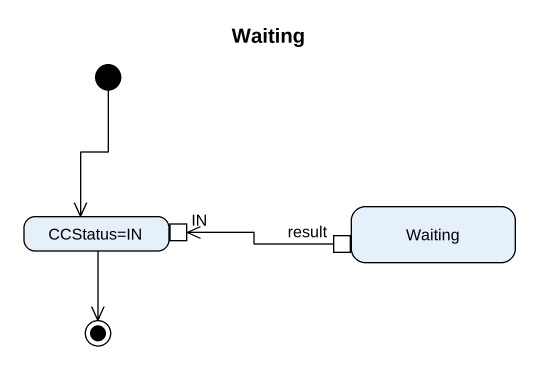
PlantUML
@startuml
title Waiting
hide empty description
state "CCStatus=IN" as CCStatus_IN {
  state IN <<inputPin>>
}
state Waiting {
  state result <<outputPin>>
}
[*] --> CCStatus_IN
result -left-> IN
CCStatus_IN --> [*]
@enduml
